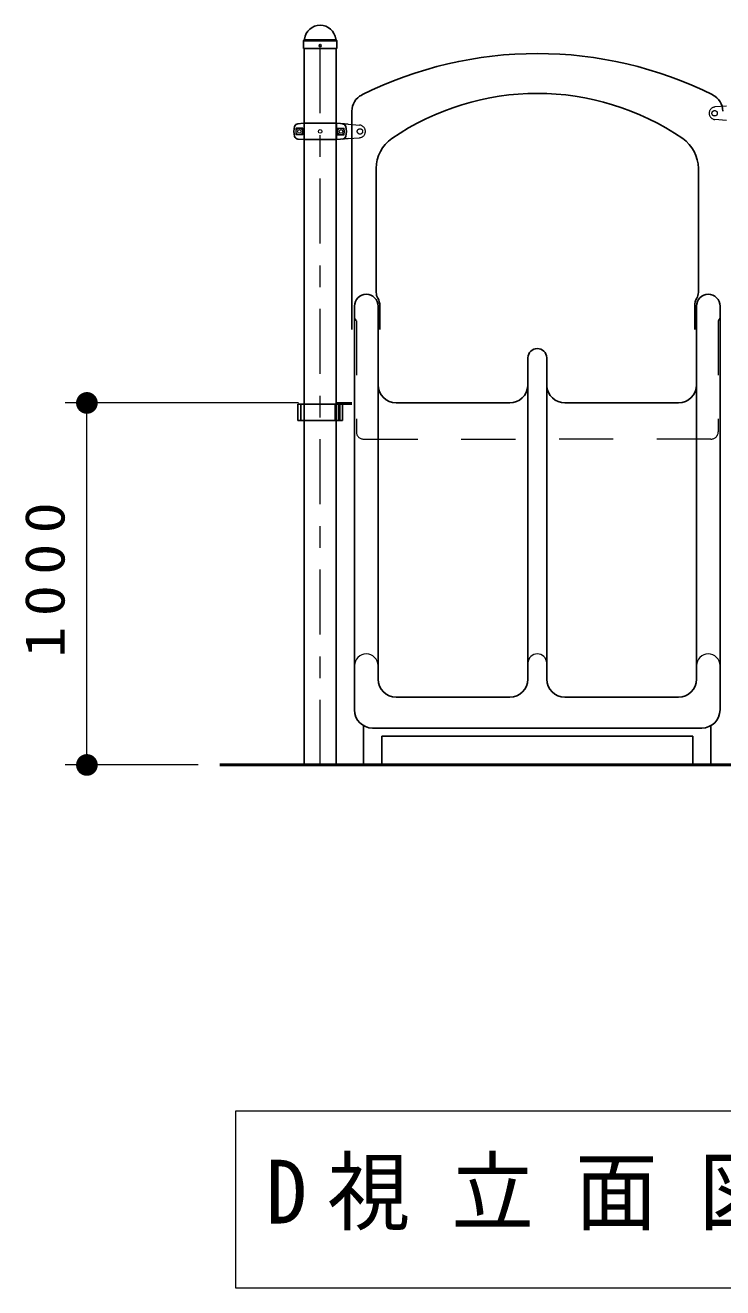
# Model space of a CAD drawing. Units: millimetres on the paper, scale 1:60. Extents: x -385 to 0, y -594 to 267.
# Drawn here: x -163.1 to -131, y -230.7 to -172.6 of the extents above; entities that cross this region are included whole.
import ezdxf

# ---------------------------------------------------------------- set-up
doc = ezdxf.new("R2010")
doc.units = ezdxf.units.MM
doc.linetypes.add('USER1', pattern=[4.5, 2.5, -2])
doc.linetypes.add('USER2', pattern=[6, 3, -1, 1, -1])
doc.layers.add('LY_1', color=7, linetype='Continuous', lineweight=25)
doc.styles.add('ＭＳ ゴシック', font='')
doc.styles.get('ＭＳ ゴシック').set_extended_font_data('MS Gothic')

# ---------------------------------------------------------------- blocks, each defined once
blk = doc.blocks.new('filled_dot')
at = {"color": 0, "linetype": 'Continuous', "lineweight": -2, "const_width": 1.25}
blk.add_lwpolyline([(-0.625, 0, 1), (0.625, 0, 1)], format="xyb", close=True, dxfattribs=at)

msp = doc.modelspace()

# ---------------------------------------------------------------- linework, layer by layer
at = {"layer": 'LY_1'}
for p, q in [((-150.32, -173.681), (-150.313, -173.35)), ((-150.312, -173.689), (-150.32, -173.681)), ((-150.312, -173.689), (-148.78, -173.689)), ((-150.293, -173.302), (-150.274, -173.283)), ((-150.288, -206.672), (-150.288, -173.689)), ((-148.799, -173.302), (-148.817, -173.283)), ((-148.803, -206.672), (-148.803, -173.689)), ((-148.772, -173.68), (-148.78, -173.689)), ((-148.772, -173.68), (-148.779, -173.35)), ((-148.088, -186.622), (-148.088, -176.575)), ((-150.313, -177.131), (-150.576, -177.154)), ((-150.313, -177.131), (-148.779, -177.131)), ((-148.779, -177.131), (-148.254, -177.177)), ((-148.779, -177.881), (-148.254, -177.835)), ((-150.313, -177.881), (-150.576, -177.858)), ((-150.313, -177.881), (-148.779, -177.881)), ((-146.963, -184.924), (-146.963, -179.21)), ((-132.129, -179.21), (-132.129, -184.924)), ((-147.963, -185.547), (-147.963, -204.14)), ((-146.879, -202.724), (-146.879, -185.547)), ((-146.796, -185.537), (-146.796, -186.622)), ((-132.296, -185.537), (-132.296, -186.622)), ((-132.213, -202.724), (-132.213, -185.547)), ((-131.129, -185.547), (-131.129, -204.14)), ((-139.983, -187.922), (-139.983, -202.724)), ((-139.108, -187.922), (-139.108, -202.724)), ((-148.803, -190.006), (-148.088, -190.006)), ((-146.046, -190.006), (-140.816, -190.006)), ((-133.046, -190.006), (-138.276, -190.006)), ((-150.576, -190.059), (-150.576, -190.809)), ((-148.088, -190.059), (-150.576, -190.059)), ((-150.438, -190.059), (-150.438, -190.809)), ((-148.85, -190.059), (-148.85, -190.809)), ((-148.694, -190.059), (-148.694, -190.809)), ((-148.645, -190.059), (-148.645, -190.809)), ((-148.516, -190.059), (-148.516, -190.809)), ((-148.516, -190.809), (-150.576, -190.809)), ((-146.046, -203.557), (-140.817, -203.557)), ((-133.046, -203.557), (-138.275, -203.557)), ((-147.546, -204.862), (-147.546, -206.672)), ((-147.129, -204.974), (-139.546, -204.974)), ((-131.963, -204.974), (-139.546, -204.974)), ((-131.546, -204.862), (-131.546, -206.672)), ((-146.713, -205.339), (-139.546, -205.339)), ((-146.713, -205.339), (-146.713, -206.672)), ((-132.379, -205.339), (-139.546, -205.339)), ((-132.379, -205.339), (-132.379, -206.672))]:
    msp.add_line(p, q, dxfattribs=at)
at = {"layer": 'LY_1', "lineweight": 13}
for p, q in [((-150.29, -173.33), (-148.801, -173.33)), ((-150.26, -173.272), (-148.834, -173.272)), ((-150.35, -177.352), (-150.658, -177.352)), ((-150.658, -177.66), (-150.658, -177.352)), ((-150.35, -177.66), (-150.658, -177.66)), ((-148.742, -177.352), (-148.434, -177.352)), ((-148.742, -177.66), (-148.434, -177.66)), ((-148.434, -177.66), (-148.434, -177.352)), ((-150.546, -190.006), (-161.288, -190.006)), ((-160.288, -206.672), (-160.288, -190.006)), ((-155.161, -206.672), (-161.288, -206.672)), ((-153.45, -222.606), (-153.45, -230.739)), ((-102.65, -222.606), (-153.45, -222.606)), ((-153.45, -230.739), (-102.65, -230.739))]:
    msp.add_line(p, q, dxfattribs=at)
at = {"layer": 'LY_1', "linetype": 'USER1', "lineweight": 13}
for p, q in [((-150.288, -173.339), (-148.804, -173.339)), ((-130.838, -176.343), (-131.363, -176.382)), ((-150.296, -177.147), (-150.296, -177.864)), ((-148.796, -177.147), (-148.796, -177.864)), ((-148.254, -177.177), (-147.729, -177.215)), ((-130.838, -177.001), (-131.363, -176.963)), ((-148.254, -177.835), (-147.729, -177.796)), ((-147.879, -186.233), (-147.879, -191.339)), ((-131.213, -186.233), (-131.213, -191.339)), ((-147.546, -191.672), (-139.546, -191.672)), ((-131.546, -191.672), (-139.546, -191.672))]:
    msp.add_line(p, q, dxfattribs=at)
at = {"layer": 'LY_1', "linetype": 'USER2', "lineweight": 13}
msp.add_line((-149.546, -206.672), (-149.546, -173.339), dxfattribs=at)
at = {"layer": 'LY_1', "lineweight": 50}
msp.add_line((-154.161, -206.672), (-101.939, -206.672), dxfattribs=at)
at = {"layer": 'LY_1'}
msp.add_circle((-149.546, -173.555), 0.05, dxfattribs=at)
at = {"layer": 'LY_1', "linetype": 'USER1', "lineweight": 13}
for centre in [(-131.379, -176.672), (-147.713, -177.506)]:
    msp.add_circle(centre, 0.125, dxfattribs=at)
at = {"layer": 'LY_1', "lineweight": 13}
for centre, radius in [((-150.504, -177.506), 0.154), ((-150.504, -177.506), 0.0833), ((-149.546, -177.506), 0.0833), ((-148.588, -177.506), 0.154), ((-148.588, -177.506), 0.0833)]:
    msp.add_circle(centre, radius, dxfattribs=at)
at = {"layer": 'LY_1'}
for centre, radius, start, end in [((-149.546, -173.339), 0.72, 90, 173.3676), ((-149.546, -173.339), 0.72, 6.6324, 90), ((-150.243, -173.351), 0.07, 135, 178.99605), ((-150.307, -173.25), 0.0467, 315, 353.3676), ((-148.784, -173.25), 0.0467, 186.6324, 225), ((-148.849, -173.351), 0.07, 1.00395, 45), ((-139.546, -191.986), 18.065, 63.42654, 116.57346), ((-147.254, -176.575), 0.833, 116.57346, 180), ((-139.546, -187.562), 11.807, 55.45402, 124.54598), ((-131.838, -176.575), 0.833, 0, 63.42654), ((-150.561, -177.32), 0.167, 95, 163.80375), ((-148.531, -177.32), 0.167, 16.19625, 85), ((-149.921, -177.506), 0.833, 163.80375, 196.19625), ((-150.561, -177.692), 0.167, 196.19625, 265), ((-148.531, -177.692), 0.167, 275, 343.80375), ((-149.171, -177.506), 0.833, 343.80375, 16.19625), ((-145.296, -179.21), 1.667, 124.54598, 180), ((-133.796, -179.21), 1.667, 0, 55.45402), ((-147.421, -185.547), 0.542, 0, 180), ((-146.463, -184.924), 0.5, 180, 210.45035), ((-147.504, -185.537), 0.708, 0, 30.45035), ((-131.588, -185.537), 0.708, 149.54965, 180), ((-131.671, -185.547), 0.542, 0, 180), ((-132.629, -184.924), 0.5, 329.54965, 0), ((-139.546, -187.944), 0.438, 90, 177.1376), ((-139.546, -187.944), 0.438, 2.8624, 90), ((-146.046, -189.172), 0.833, 180, 270), ((-140.816, -189.172), 0.833, 270, 357.13759), ((-138.276, -189.172), 0.833, 182.8624, 270), ((-133.046, -189.172), 0.833, 270, 0), ((-146.046, -202.724), 0.833, 180, 270), ((-140.817, -202.724), 0.833, 270, 0), ((-138.275, -202.724), 0.833, 180, 270), ((-133.046, -202.724), 0.833, 270, 0), ((-147.129, -204.14), 0.833, 180, 270), ((-131.963, -204.14), 0.833, 270, 0)]:
    msp.add_arc(centre, radius, start, end, dxfattribs=at)
at = {"layer": 'LY_1', "linetype": 'USER1', "lineweight": 13}
for centre, radius, start, end in [((-131.338, -176.672), 0.291, 95, 265), ((-148.779, -177.147), 0.0167, 88.01112, 180), ((-147.754, -177.506), 0.291, 275, 85), ((-148.779, -177.864), 0.0167, 180, 270), ((-147.879, -186.089), 0.0833, 180, 240), ((-147.963, -186.233), 0.0833, 0, 60), ((-131.129, -186.233), 0.0833, 120, 180), ((-131.213, -186.089), 0.0833, 300, 0), ((-147.546, -191.339), 0.333, 180, 270), ((-131.546, -191.339), 0.333, 270, 0)]:
    msp.add_arc(centre, radius, start, end, dxfattribs=at)
at = {"layer": 'LY_1', "lineweight": 13}
for centre, radius, start, end in [((-152.484, -177.506), 2.139, 355.87048, 4.12952), ((-146.608, -177.506), 2.139, 175.87048, 184.12952), ((-147.421, -202.102), 0.542, 0, 180), ((-139.546, -201.998), 0.438, 90, 177.1376), ((-139.546, -201.998), 0.438, 2.8624, 90), ((-131.671, -202.102), 0.542, 0, 180)]:
    msp.add_arc(centre, radius, start, end, dxfattribs=at)

# ---------------------------------------------------------------- block references
at = {"layer": 'LY_1', "lineweight": 13, "xscale": 0.4, "yscale": 0.4}
for p, rotation in [((-160.288, -190.006), 270), ((-160.288, -206.672), 90)]:
    msp.add_blockref('filled_dot', p, dxfattribs=dict(at, rotation=rotation))

# ---------------------------------------------------------------- texts
at = {"layer": 'LY_1', "insert": (-161.288, -197.918), "char_height": 1.833, "attachment_point": 8, "rotation": 90, "style": 'ＭＳ ゴシック'}
msp.add_mtext('\\T1.33;\\W1.15;1000', dxfattribs=at)
at = {"layer": 'LY_1', "insert": (-152.05, -226.672), "char_height": 2.933, "attachment_point": 4, "style": 'ＭＳ ゴシック'}
msp.add_mtext('\\T1.5;\\W0.95;D視立面図\u3000S=1/60', dxfattribs=at)

doc.saveas('drawing.dxf')
